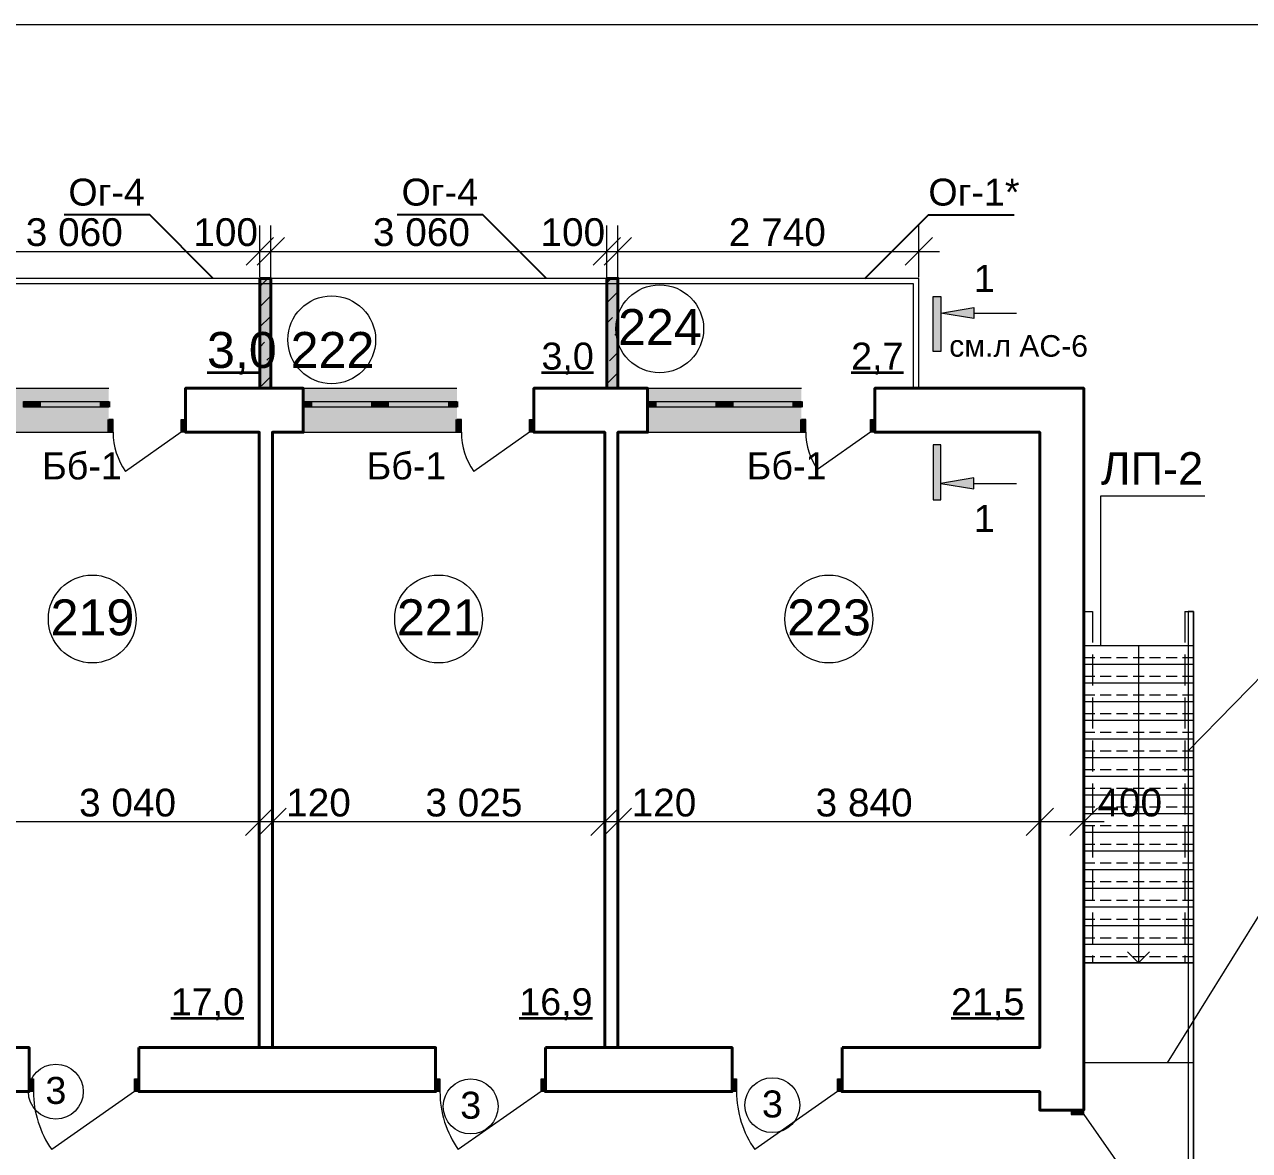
# Model space of a CAD drawing. Header units: millimetres. Extents: x 1372 to 666090, y 1285 to 31551.
# Drawn here: x 187981 to 199135, y 21280 to 31529 of the extents above; entities that cross this region are included whole.
import ezdxf

# ---------------------------------------------------------------- set-up
doc = ezdxf.new("R2010")
doc.units = ezdxf.units.MM
doc.layers.add('PDF _2D - Общий', color=7, linetype='Continuous', true_color=0x7e7e7e)
for name, color, linetype in [('PDF _2D-чертеж - Общий', 7, 'Continuous'), ('PDF _Аннотация - Общий', 7, 'Continuous'), ('PDF _Интерьер - Мебель', 7, 'Continuous'), ('PDF _Конструктив - Стены Несущие', 7, 'Continuous'), ('PDF _Маркер - Разрез', 7, 'Continuous'), ('PDF _план', 7, 'Continuous'), ('PDF _Размер - Общий', 7, 'Continuous'), ('PDF _Текст', 7, 'Continuous')]:
    doc.layers.add(name, color=color, linetype=linetype)
doc.styles.add('PDF Arial', font='arial.ttf')

msp = doc.modelspace()

# ---------------------------------------------------------------- hatches: boundary and pattern name
at = {"layer": 'PDF _Конструктив - Стены Несущие', "true_color": 0xffffff, "transparency": 33554559}
for points in [[(188748.3, 28217.1), (188748.3, 28097.1), (188748.3, 28047.1), (188748.3, 27817), (187348, 27817), (187348, 28047.1), (187348, 28097.1), (187348, 28217.1)], [(191919.1, 28217.1), (191919.1, 28097.1), (191919.1, 28047.1), (191919.1, 27817), (190518.8, 27817), (190518.8, 28047.1), (190518.8, 28097.1), (190518.8, 28217.1)], [(195054.9, 28217.1), (195054.9, 28097.1), (195054.9, 28047.1), (195054.9, 27817), (193654.5, 27817), (193654.5, 28047.1), (193654.5, 28097.1), (193654.5, 28217.1)]]:
    msp.add_hatch(color=7, dxfattribs=at).paths.add_polyline_path(points)

# ---------------------------------------------------------------- linework, layer by layer
at = {"layer": 'PDF _2D - Общий', "color": 7, "lineweight": 35}
for points in [[(189643.1, 28360), (189832.9, 28360), (189928.9, 28360), (190118.7, 28360)], [(192688.2, 28360), (192878, 28360), (192974, 28360), (193163.7, 28360)], [(195508, 28360), (195697.8, 28360), (195793.8, 28360), (195983.6, 28360)], [(189312.9, 22483.1), (189692.4, 22483.1), (189788.4, 22483.1), (189978.2, 22483.1)], [(192486.4, 22483.1), (192865.9, 22483.1), (192962, 22483.1), (193151.7, 22483.1)], [(196418.2, 22483.1), (196797.8, 22483.1), (196893.8, 22483.1), (197083.6, 22483.1)]]:
    msp.add_lwpolyline(points, dxfattribs=at)
at = {"layer": 'PDF _2D-чертеж - Общий', "lineweight": 20}
msp.add_lwpolyline([(170862.9, 31528.7), (170914, 31528.7), (210424.1, 31528.7), (210424.1, 3121.4), (170914, 3121.4), (170914, 3092.8)], dxfattribs=at)
at = {"layer": 'PDF _Аннотация - Общий', "lineweight": 20}
for points in [[(196125.2, 28217.1), (196125.2, 29217.4), (180741.7, 29217.4), (180741.7, 28217.1)], [(196075.2, 28217.1), (196075.2, 29167.4), (180791.7, 29167.4), (180791.7, 28217.1)], [(198545.8, 26184.5), (198625.8, 26184.5), (198625.8, 22986.6), (197625.5, 22986.6), (198625.8, 22986.6), (198625.8, 20035.9), (197625.5, 20035.9), (197625.5, 20076.9)], [(198625.8, 22986.6), (197625.5, 22986.6), (197625.5, 26184.5), (197705.6, 26184.5)], [(197625.5, 25877.4), (198625.8, 25877.4)], [(198125.7, 25877.4), (198125.7, 22986.6)], [(197625.5, 25707.3), (198625.8, 25707.3)], [(197625.5, 25537.3), (198625.8, 25537.3)], [(197625.5, 25367.2), (198625.8, 25367.2)], [(197625.5, 25197.2), (198625.8, 25197.2)], [(197625.5, 25027.2), (198625.8, 25027.2)], [(197625.5, 24857.1), (198625.8, 24857.1)], [(197625.5, 24687.1), (198625.8, 24687.1)], [(197625.5, 24517), (198625.8, 24517)], [(197625.5, 24347), (198625.8, 24347)], [(197625.5, 24176.9), (198625.8, 24176.9)], [(197625.5, 24006.9), (198625.8, 24006.9)], [(197625.5, 23836.8), (198625.8, 23836.8)], [(197625.5, 23666.8), (198625.8, 23666.8)], [(197625.5, 23496.8), (198625.8, 23496.8)], [(197625.5, 23326.7), (198625.8, 23326.7)], [(197625.5, 23156.7), (198625.8, 23156.7)], [(198225.7, 23086.7), (198125.7, 22986.6), (198025.7, 23086.7)]]:
    msp.add_lwpolyline(points, dxfattribs=at)
at = {"layer": 'PDF _Аннотация - Общий', "lineweight": 5}
for points in [[(197782.1, 25877.4), (197782.1, 27238.4), (198728.6, 27238.4)], [(197625.5, 25767.3), (197725.6, 25767.3)], [(197775.7, 25767.3), (197875.7, 25767.3)], [(197925.7, 25767.3), (198025.7, 25767.3)], [(198075.7, 25767.3), (198175.7, 25767.3)], [(198225.7, 25767.3), (198325.7, 25767.3)], [(198375.8, 25767.3), (198475.8, 25767.3)], [(198525.8, 25767.3), (198625.8, 25767.3)], [(197625.5, 25597.3), (197725.6, 25597.3)], [(197775.7, 25597.3), (197875.7, 25597.3)], [(197925.7, 25597.3), (198025.7, 25597.3)], [(198075.7, 25597.3), (198175.7, 25597.3)], [(198225.7, 25597.3), (198325.7, 25597.3)], [(198375.8, 25597.3), (198475.8, 25597.3)], [(198525.8, 25597.3), (198625.8, 25597.3)], [(197625.5, 25427.3), (197725.6, 25427.3)], [(197775.7, 25427.3), (197875.7, 25427.3)], [(197925.7, 25427.3), (198025.7, 25427.3)], [(198075.7, 25427.3), (198175.7, 25427.3)], [(198225.7, 25427.3), (198325.7, 25427.3)], [(198375.8, 25427.3), (198475.8, 25427.3)], [(198525.8, 25427.3), (198625.8, 25427.3)], [(197625.5, 25257.2), (197725.6, 25257.2)], [(197775.7, 25257.2), (197875.7, 25257.2)], [(197925.7, 25257.2), (198025.7, 25257.2)], [(198075.7, 25257.2), (198175.7, 25257.2)], [(198225.7, 25257.2), (198325.7, 25257.2)], [(198375.8, 25257.2), (198475.8, 25257.2)], [(198525.8, 25257.2), (198625.8, 25257.2)], [(197625.5, 25087.2), (197725.6, 25087.2)], [(197775.7, 25087.2), (197875.7, 25087.2)], [(197925.7, 25087.2), (198025.7, 25087.2)], [(198075.7, 25087.2), (198175.7, 25087.2)], [(198225.7, 25087.2), (198325.7, 25087.2)], [(198375.8, 25087.2), (198475.8, 25087.2)], [(198525.8, 25087.2), (198625.8, 25087.2)], [(197625.5, 24917.1), (197725.6, 24917.1)], [(197775.7, 24917.1), (197875.7, 24917.1)], [(197925.7, 24917.1), (198025.7, 24917.1)], [(198075.7, 24917.1), (198175.7, 24917.1)], [(198225.7, 24917.1), (198325.7, 24917.1)], [(198375.8, 24917.1), (198475.8, 24917.1)], [(198525.8, 24917.1), (198625.8, 24917.1)], [(197625.5, 24747.1), (197725.6, 24747.1)], [(197775.7, 24747.1), (197875.7, 24747.1)], [(197925.7, 24747.1), (198025.7, 24747.1)], [(198075.7, 24747.1), (198175.7, 24747.1)], [(198225.7, 24747.1), (198325.7, 24747.1)], [(198375.8, 24747.1), (198475.8, 24747.1)], [(198525.8, 24747.1), (198625.8, 24747.1)], [(197625.5, 24577), (197725.6, 24577)], [(197775.7, 24577), (197875.7, 24577)], [(197925.7, 24577), (198025.7, 24577)], [(198075.7, 24577), (198175.7, 24577)], [(198225.7, 24577), (198325.7, 24577)], [(198375.8, 24577), (198475.8, 24577)], [(198525.8, 24577), (198625.8, 24577)], [(197625.5, 24407), (197725.6, 24407)], [(197775.7, 24407), (197875.7, 24407)], [(197925.7, 24407), (198025.7, 24407)], [(198075.7, 24407), (198175.7, 24407)], [(198225.7, 24407), (198325.7, 24407)], [(198375.8, 24407), (198475.8, 24407)], [(198525.8, 24407), (198625.8, 24407)], [(197625.5, 24236.9), (197725.6, 24236.9)], [(197775.7, 24236.9), (197875.7, 24236.9)], [(197925.7, 24236.9), (198025.7, 24236.9)], [(198075.7, 24236.9), (198175.7, 24236.9)], [(198225.7, 24236.9), (198325.7, 24236.9)], [(198375.8, 24236.9), (198475.8, 24236.9)], [(198525.8, 24236.9), (198625.8, 24236.9)], [(197625.5, 24066.9), (197725.6, 24066.9)], [(197775.7, 24066.9), (197875.7, 24066.9)], [(197925.7, 24066.9), (198025.7, 24066.9)], [(198075.7, 24066.9), (198175.7, 24066.9)], [(198225.7, 24066.9), (198325.7, 24066.9)], [(198375.8, 24066.9), (198475.8, 24066.9)], [(198525.8, 24066.9), (198625.8, 24066.9)], [(197625.5, 23896.9), (197725.6, 23896.9)], [(197775.7, 23896.9), (197875.7, 23896.9)], [(197925.7, 23896.9), (198025.7, 23896.9)], [(198075.7, 23896.9), (198175.7, 23896.9)], [(198225.7, 23896.9), (198325.7, 23896.9)], [(198375.8, 23896.9), (198475.8, 23896.9)], [(198525.8, 23896.9), (198625.8, 23896.9)], [(197625.5, 23726.8), (197725.6, 23726.8)], [(197775.7, 23726.8), (197875.7, 23726.8)], [(197925.7, 23726.8), (198025.7, 23726.8)], [(198075.7, 23726.8), (198175.7, 23726.8)], [(198225.7, 23726.8), (198325.7, 23726.8)], [(198375.8, 23726.8), (198475.8, 23726.8)], [(198525.8, 23726.8), (198625.8, 23726.8)], [(197625.5, 23556.8), (197725.6, 23556.8)], [(197775.7, 23556.8), (197875.7, 23556.8)], [(197925.7, 23556.8), (198025.7, 23556.8)], [(198075.7, 23556.8), (198175.7, 23556.8)], [(198225.7, 23556.8), (198325.7, 23556.8)], [(198375.8, 23556.8), (198475.8, 23556.8)], [(198525.8, 23556.8), (198625.8, 23556.8)], [(197625.5, 23386.7), (197725.6, 23386.7)], [(197775.7, 23386.7), (197875.7, 23386.7)], [(197925.7, 23386.7), (198025.7, 23386.7)], [(198075.7, 23386.7), (198175.7, 23386.7)], [(198225.7, 23386.7), (198325.7, 23386.7)], [(198375.8, 23386.7), (198475.8, 23386.7)], [(198525.8, 23386.7), (198625.8, 23386.7)], [(197625.5, 23216.7), (197725.6, 23216.7)], [(197775.7, 23216.7), (197875.7, 23216.7)], [(197925.7, 23216.7), (198025.7, 23216.7)], [(198075.7, 23216.7), (198175.7, 23216.7)], [(198225.7, 23216.7), (198325.7, 23216.7)], [(198375.8, 23216.7), (198475.8, 23216.7)], [(198525.8, 23216.7), (198625.8, 23216.7)], [(197625.5, 23046.6), (197725.6, 23046.6)], [(197775.7, 23046.6), (197875.7, 23046.6)], [(197925.7, 23046.6), (198025.7, 23046.6)], [(198075.7, 23046.6), (198175.7, 23046.6)], [(198225.7, 23046.6), (198325.7, 23046.6)], [(198375.8, 23046.6), (198475.8, 23046.6)], [(198525.8, 23046.6), (198625.8, 23046.6)]]:
    msp.add_lwpolyline(points, dxfattribs=at)
at = {"layer": 'PDF _Аннотация - Общий', "lineweight": 20}
msp.add_lwpolyline([(198575.8, 26184.5), (198575.8, 20076.9), (197625.5, 20076.9), (197625.5, 20035.9), (198625.8, 20035.9), (198625.8, 26184.5)], close=True, dxfattribs=at)
at = {"layer": 'PDF _Аннотация - Общий', "lineweight": 15}
for points in [[(197705.6, 26184.5), (197705.6, 25902.2)], [(198545.8, 26184.5), (198545.8, 25902.2)], [(197705.6, 25793.2), (197705.6, 25510.9)], [(198545.8, 25793.2), (198545.8, 25510.9)], [(197705.6, 25401.9), (197705.6, 25119.6)], [(198545.8, 25401.9), (198545.8, 25119.6)], [(197705.6, 25010.5), (197705.6, 24728.3)], [(198545.8, 25010.5), (198545.8, 24728.3)], [(197705.6, 24619.2), (197705.6, 24336.9)], [(198545.8, 24619.2), (198545.8, 24336.9)], [(197705.6, 24227.9), (197705.6, 23945.6)], [(198545.8, 24227.9), (198545.8, 23945.6)], [(197705.6, 23836.6), (197705.6, 23554.3)], [(198545.8, 23836.6), (198545.8, 23554.3)], [(197705.6, 23445.3), (197705.6, 23163)], [(198545.8, 23445.3), (198545.8, 23163)], [(197705.6, 23053.9), (197705.6, 22986.6)], [(198545.8, 23053.9), (198545.8, 22986.6)]]:
    msp.add_lwpolyline(points, dxfattribs=at)
at = {"layer": 'PDF _Интерьер - Мебель', "lineweight": 20}
for centre, radius in [((193765.1, 28759), 399.8), ((190778.7, 28658.9), 399.7), ((188598.3, 26117.4), 399.7), ((191751.6, 26117.4), 399.7), ((195305, 26117.3), 399.8)]:
    msp.add_circle(centre, radius, dxfattribs=at)
at = {"layer": 'PDF _Интерьер - Мебель', "lineweight": 15}
for centre, radius in [((188266.6, 21815.5), 250.1), ((192043.8, 21680.5), 250.1), ((194790.9, 21692), 250)]:
    msp.add_circle(centre, radius, dxfattribs=at)
at = {"layer": 'PDF _Конструктив - Стены Несущие', "lineweight": 25}
for points in [[(189699.8, 29217.4), (189121.5, 29795.8), (188341.3, 29795.8)], [(192733.7, 29217.4), (192155.3, 29795.8), (191375.2, 29795.8)], [(195632.8, 29217.4), (196211.2, 29795.8), (196991.4, 29795.8)]]:
    msp.add_lwpolyline(points, dxfattribs=at)
at = {"layer": 'PDF _Конструктив - Стены Несущие', "lineweight": 5}
for points in [[(190123.7, 29143.8), (190197.2, 29217.4)], [(193284.5, 29178.4), (193323.4, 29217.4)], [(190123.7, 28959.9), (190223.7, 29060)], [(193284.5, 28994.6), (193384.5, 29094.6)], [(190123.7, 28776.1), (190216.8, 28869.2)], [(193284.5, 28810.7), (193336, 28862.1)], [(193357.2, 28699.5), (193384.5, 28726.8)], [(190123.7, 28592.2), (190167.3, 28635.8)], [(193284.5, 28626.8), (193286.5, 28628.7)], [(190188.5, 28473.1), (190223.7, 28508.3)], [(193307.7, 28466.1), (193384.5, 28542.9)], [(193284.5, 28259), (193384.5, 28359)], [(190139, 28239.7), (190223.7, 28324.4)]]:
    msp.add_lwpolyline(points, dxfattribs=at)
at = {"layer": 'PDF _Конструктив - Стены Несущие', "lineweight": 40}
for points in [[(190123.7, 29217.4), (190123.7, 28217.1), (190223.7, 28217.1), (190223.7, 29217.4)], [(193384.5, 22215.6), (193264.4, 22215.6), (193264.4, 27817), (192619.3, 27817), (192619.3, 27932.1), (192619.3, 28217.1), (193264.4, 28217.1), (193384.5, 28217.1), (193384.5, 29217.4), (193284.5, 29217.4), (193284.5, 28217.1), (193384.5, 28217.1), (193654.5, 28217.1), (193654.5, 28097.1), (193654.5, 28047.1), (193654.5, 27817), (193384.5, 27817)], [(190118.6, 22215.6), (190118.6, 27817), (189448.5, 27817), (189448.5, 27932.1), (189448.5, 28217.1), (190118.6, 28217.1), (190238.7, 28217.1), (190518.8, 28217.1), (190518.8, 28097.1), (190518.8, 28047.1), (190518.8, 27817), (190238.7, 27817), (190238.7, 22215.6)], [(195425, 22215.6), (197225.5, 22215.6), (197225.5, 27817), (195725.1, 27817), (195725.1, 27932.1), (195725.1, 28217.1), (197625.5, 28217.1), (197625.5, 21647.8), (197510.6, 21647.8), (197225.5, 21647.8), (197225.5, 21815.5), (195425, 21815.5), (195425, 21930.5)], [(186342.7, 22215.6), (186342.7, 21930.5), (186342.7, 21815.5), (188023.1, 21815.5), (188023.1, 21930.5), (188023.1, 22215.6)], [(189023.4, 22215.6), (189023.4, 21930.5), (189023.4, 21815.5), (191724.1, 21815.5), (191724.1, 21930.5), (191724.1, 22215.6)], [(192724.4, 22215.6), (192724.4, 21930.5), (192724.4, 21815.5), (194424.7, 21815.5), (194424.7, 21930.5), (194424.7, 22215.6)]]:
    msp.add_lwpolyline(points, close=True, dxfattribs=at)
at = {"layer": 'PDF _Конструктив - Стены Несущие', "lineweight": 20}
for points in [[(187348, 28217.1), (188748.3, 28217.1)], [(190518.8, 28217.1), (191919.1, 28217.1)], [(193654.5, 28217.1), (195054.9, 28217.1)], [(188123.1, 28097.1), (188673.3, 28097.1)], [(188673.3, 28047.1), (188123.1, 28047.1)], [(188748.3, 28047.1), (188673.3, 28047.1), (188673.3, 28097.1), (188748.3, 28097.1)], [(190518.8, 28097.1), (190593.7, 28097.1), (190593.7, 28047.1), (190518.8, 28047.1)], [(190593.7, 28097.1), (191143.9, 28097.1)], [(191143.9, 28047.1), (190593.7, 28047.1)], [(191293.9, 28097.1), (191844.1, 28097.1)], [(191844.1, 28047.1), (191293.9, 28047.1)], [(191919.1, 28047.1), (191844.1, 28047.1), (191844.1, 28097.1), (191919.1, 28097.1)], [(193654.5, 28097.1), (193729.6, 28097.1), (193729.6, 28047.1), (193654.5, 28047.1)], [(193729.6, 28097.1), (194279.8, 28097.1)], [(194279.8, 28047.1), (193729.6, 28047.1)], [(194429.8, 28097.1), (194979.9, 28097.1)], [(194979.9, 28047.1), (194429.8, 28047.1)], [(195054.9, 28047.1), (194979.9, 28047.1), (194979.9, 28097.1), (195054.9, 28097.1)], [(187348, 27817), (188748.3, 27817), (188788.3, 27817), (188788.3, 27932.1), (188748.3, 27932.1), (188748.3, 27817)], [(190518.8, 27817), (191919.1, 27817), (191959.1, 27817), (191959.1, 27932.1), (191919.1, 27932.1), (191919.1, 27817)], [(193654.5, 27817), (195054.9, 27817), (195094.9, 27817), (195094.9, 27932.1), (195054.9, 27932.1), (195054.9, 27817)], [(189408.5, 27817), (188900.4, 27461.3)], [(192579.3, 27817), (192071.2, 27461.3)], [(195685, 27817), (195201.6, 27478.5)], [(188983.4, 21815.5), (188229.5, 21287.7)], [(192684.4, 21815.5), (191930.5, 21287.7)], [(195385, 21815.5), (194631.2, 21287.7)], [(197625.5, 21607.8), (198160.3, 20844.1)]]:
    msp.add_lwpolyline(points, dxfattribs=at)
for points in [[(188048.1, 28047.1), (187973.1, 28047.1), (187973.1, 28097.1), (188048.1, 28097.1), (188123.1, 28097.1), (188123.1, 28047.1)], [(191219, 28047.1), (191143.9, 28047.1), (191143.9, 28097.1), (191219, 28097.1), (191293.9, 28097.1), (191293.9, 28047.1)], [(194354.7, 28047.1), (194279.8, 28047.1), (194279.8, 28097.1), (194354.7, 28097.1), (194429.8, 28097.1), (194429.8, 28047.1)], [(189448.5, 27817), (189408.5, 27817), (189408.5, 27932.1), (189448.5, 27932.1)], [(192619.3, 27817), (192579.3, 27817), (192579.3, 27932.1), (192619.3, 27932.1)], [(195725.1, 27817), (195685, 27817), (195685, 27932.1), (195725.1, 27932.1)], [(188023.1, 21930.5), (188063.1, 21930.5), (188063.1, 21815.5), (188023.1, 21815.5)], [(189023.4, 21815.5), (188983.4, 21815.5), (188983.4, 21930.5), (189023.4, 21930.5)], [(191724.1, 21930.5), (191764.1, 21930.5), (191764.1, 21815.5), (191724.1, 21815.5)], [(192724.4, 21815.5), (192684.4, 21815.5), (192684.4, 21930.5), (192724.4, 21930.5)], [(194424.7, 21930.5), (194464.7, 21930.5), (194464.7, 21815.5), (194424.7, 21815.5)], [(195425, 21815.5), (195385, 21815.5), (195385, 21930.5), (195425, 21930.5)], [(197510.6, 21647.8), (197510.6, 21607.8), (197625.5, 21607.8), (197625.5, 21647.8)]]:
    msp.add_lwpolyline(points, close=True, dxfattribs=at)
at = {"layer": 'PDF _Конструктив - Стены Несущие', "lineweight": 40}
for points in [[(188748.3, 28097.1), (188748.3, 28047.1)], [(190518.8, 28097.1), (190518.8, 28047.1)], [(191919.1, 28097.1), (191919.1, 28047.1)], [(193654.5, 28097.1), (193654.5, 28047.1)], [(195054.9, 28097.1), (195054.9, 28047.1)], [(188748.3, 27817), (188748.3, 27932.1)], [(189448.5, 27817), (189448.5, 27932.1)], [(191919.1, 27817), (191919.1, 27932.1)], [(192619.3, 27817), (192619.3, 27932.1)], [(195054.9, 27817), (195054.9, 27932.1)], [(195725.1, 27817), (195725.1, 27932.1)], [(188023.1, 21815.5), (188023.1, 21930.5)], [(189023.4, 21815.5), (189023.4, 21930.5)], [(191724.1, 21815.5), (191724.1, 21930.5)], [(192724.4, 21815.5), (192724.4, 21930.5)], [(194424.7, 21815.5), (194424.7, 21930.5)], [(195425, 21815.5), (195425, 21930.5)], [(197625.5, 21647.8), (197510.6, 21647.8)]]:
    msp.add_lwpolyline(points, dxfattribs=at)
at = {"layer": 'PDF _Конструктив - Стены Несущие', "color": 7, "lineweight": 0, "true_color": 0xffffff}
for centre, radius, start, end in [((189408.9, 27817.1), 620.6, 180.00934, 214.98571), ((192579.7, 27817.1), 620.6, 180.00934, 214.98571), ((195685.5, 27817.1), 590.6, 180.0064, 214.97991), ((188983.3, 21815.5), 920.2, 179.99976, 214.99782), ((192684.3, 21815.5), 920.2, 179.99976, 214.99782), ((195384.3, 21815.4), 919.5, 179.99607, 215.02147)]:
    msp.add_arc(centre, radius, start, end, dxfattribs=at)
at = {"layer": 'PDF _Конструктив - Стены Несущие', "color": 7, "lineweight": 0, "true_color": 0xffffff, "transparency": 33554559}
for points in [[(190123.7, 29217.4), (190223.7, 29217.4), (190123.7, 28217.1), (190223.7, 28217.1)], [(193284.5, 29217.4), (193384.5, 29217.4), (193284.5, 28217.1), (193384.5, 28217.1)], [(188048.1, 28047.1), (187973.1, 28047.1), (188048.1, 28097.1), (187973.1, 28097.1)], [(188048.1, 28097.1), (188123.1, 28097.1), (188048.1, 28047.1), (188123.1, 28047.1)], [(188123.1, 28097.1), (188673.3, 28097.1), (188123.1, 28047.1), (188673.3, 28047.1)], [(188748.3, 28047.1), (188673.3, 28047.1), (188748.3, 28097.1), (188673.3, 28097.1)], [(190518.8, 28097.1), (190593.7, 28097.1), (190518.8, 28047.1), (190593.7, 28047.1)], [(190593.7, 28097.1), (191143.9, 28097.1), (190593.7, 28047.1), (191143.9, 28047.1)], [(191219, 28047.1), (191143.9, 28047.1), (191219, 28097.1), (191143.9, 28097.1)], [(191219, 28097.1), (191293.9, 28097.1), (191219, 28047.1), (191293.9, 28047.1)], [(191293.9, 28097.1), (191844.1, 28097.1), (191293.9, 28047.1), (191844.1, 28047.1)], [(191919.1, 28047.1), (191844.1, 28047.1), (191919.1, 28097.1), (191844.1, 28097.1)], [(193654.5, 28097.1), (193729.6, 28097.1), (193654.5, 28047.1), (193729.6, 28047.1)], [(193729.6, 28097.1), (194279.8, 28097.1), (193729.6, 28047.1), (194279.8, 28047.1)], [(194354.7, 28047.1), (194279.8, 28047.1), (194354.7, 28097.1), (194279.8, 28097.1)], [(194354.7, 28097.1), (194429.8, 28097.1), (194354.7, 28047.1), (194429.8, 28047.1)], [(194429.8, 28097.1), (194979.9, 28097.1), (194429.8, 28047.1), (194979.9, 28047.1)], [(195054.9, 28047.1), (194979.9, 28047.1), (195054.9, 28097.1), (194979.9, 28097.1)], [(188748.3, 27932.1), (188788.3, 27932.1), (188748.3, 27817), (188788.3, 27817)], [(189448.5, 27817), (189408.5, 27817), (189448.5, 27932.1), (189408.5, 27932.1)], [(191919.1, 27932.1), (191959.1, 27932.1), (191919.1, 27817), (191959.1, 27817)], [(192619.3, 27817), (192579.3, 27817), (192619.3, 27932.1), (192579.3, 27932.1)], [(195054.9, 27932.1), (195094.9, 27932.1), (195054.9, 27817), (195094.9, 27817)], [(195725.1, 27817), (195685, 27817), (195725.1, 27932.1), (195685, 27932.1)], [(188023.1, 21930.5), (188063.1, 21930.5), (188023.1, 21815.5), (188063.1, 21815.5)], [(189023.4, 21815.5), (188983.4, 21815.5), (189023.4, 21930.5), (188983.4, 21930.5)], [(191724.1, 21930.5), (191764.1, 21930.5), (191724.1, 21815.5), (191764.1, 21815.5)], [(192724.4, 21815.5), (192684.3, 21815.5), (192724.4, 21930.5), (192684.3, 21930.5)], [(194424.7, 21930.5), (194464.7, 21930.5), (194424.7, 21815.5), (194464.7, 21815.5)], [(195425, 21815.5), (195385, 21815.5), (195425, 21930.5), (195385, 21930.5)], [(197510.6, 21647.8), (197625.5, 21647.8), (197510.6, 21607.8), (197625.5, 21607.8)]]:
    msp.add_solid(points, dxfattribs=at)
at = {"layer": 'PDF _Маркер - Разрез', "lineweight": 0}
for points in [[(196324.4, 29051.5), (196324.4, 28551.4), (196254.4, 28551.4), (196254.4, 29051.5)], [(196624.6, 28951.5), (196624.6, 28851.5), (196324.4, 28901.5)], [(196324.4, 27202.2), (196324.4, 27702.4), (196254.4, 27702.4), (196254.4, 27202.2)], [(196624.6, 27302.3), (196624.6, 27402.3), (196324.4, 27352.3)]]:
    msp.add_lwpolyline(points, close=True, dxfattribs=at)
for points in [[(196624.6, 28901.5), (197014.3, 28901.5)], [(196624.6, 27352.3), (197014.3, 27352.3)]]:
    msp.add_lwpolyline(points, dxfattribs=at)
at = {"layer": 'PDF _Маркер - Разрез', "lineweight": 0, "transparency": 33554559}
for points in [[(196324.4, 29051.5), (196324.4, 28551.4), (196254.4, 29051.5), (196254.4, 28551.4)], [(196624.6, 28951.5), (196624.6, 28851.5), (196324.4, 28901.5)], [(196324.4, 27202.2), (196254.4, 27202.2), (196324.4, 27702.4), (196254.4, 27702.4)], [(196624.6, 27302.3), (196324.4, 27352.3), (196624.6, 27402.3)]]:
    msp.add_solid(points, dxfattribs=at)
at = {"layer": 'PDF _план', "lineweight": 5}
for points in [[(200148.3, 25768.1), (199407.5, 25768.1), (198575.8, 24917.1)], [(200643.4, 23497.9), (199268.4, 23497.9), (198385, 22077.4)], [(197625.5, 20076.9), (198625.8, 20076.9), (198625.8, 22077.4), (197625.5, 22077.4)]]:
    msp.add_lwpolyline(points, dxfattribs=at)
at = {"layer": 'PDF _Размер - Общий', "lineweight": 20}
for points in [[(190123.7, 29229.3), (190123.7, 29698.1)], [(190223.7, 29229.3), (190223.7, 29698.1)], [(193284.5, 29229.3), (193284.5, 29698.1)], [(193384.5, 29229.3), (193384.5, 29698.1)], [(196125.2, 29229.3), (196125.2, 29698.1)], [(189998.6, 29338.7), (190248.7, 29588.7)], [(190348.7, 29588.7), (190098.6, 29338.7)], [(193159.4, 29338.7), (193409.5, 29588.7)], [(193509.5, 29588.7), (193259.5, 29338.7)], [(196000.1, 29338.7), (196250.3, 29588.7)], [(180554.1, 29463.7), (180741.7, 29463.7), (183802.5, 29463.7), (183902.5, 29463.7), (186962.9, 29463.7), (187062.9, 29463.7), (190123.7, 29463.7), (190223.7, 29463.7), (193284.5, 29463.7), (193384.5, 29463.7), (196125.2, 29463.7), (196312.7, 29463.7)], [(190118.6, 24505.6), (190118.6, 24036.7)], [(190238.7, 24505.6), (190238.7, 24036.7)], [(193264.4, 24505.6), (193264.4, 24036.7)], [(193384.5, 24505.6), (193384.5, 24036.7)], [(197225.5, 24505.6), (197225.5, 24036.7)], [(197625.5, 24505.6), (197625.5, 24036.7)], [(189993.6, 24146.1), (190243.7, 24396.2)], [(190363.7, 24396.2), (190113.7, 24146.1)], [(193139.4, 24146.1), (193389.5, 24396.2)], [(193509.5, 24396.2), (193259.5, 24146.1)], [(197100.4, 24146.1), (197350.5, 24396.2)], [(197500.6, 24146.1), (197750.6, 24396.2)], [(197813.1, 24271.1), (197625.5, 24271.1), (197225.5, 24271.1), (193384.5, 24271.1), (193264.4, 24271.1), (190238.7, 24271.1), (190118.6, 24271.1), (187077.8, 24271.1), (186957.8, 24271.1), (183907, 24271.1), (183787, 24271.1), (180736.2, 24271.1), (180616.2, 24271.1), (177935.5, 24271.1), (177815.5, 24271.1), (174814.7, 24271.1), (174694.7, 24271.1), (172089, 24271.1), (171969, 24271.1), (170862.9, 24271.1)]]:
    msp.add_lwpolyline(points, dxfattribs=at)

# ---------------------------------------------------------------- texts
at = {"layer": 'PDF _Текст', "attachment_point": 7, "style": 'PDF Arial'}
for s, insert, char_height in [('Ог-4', (188380.7, 29877.1), 245.49), ('Ог-4', (191414.5, 29877.1), 245.49), ('Ог-1*', (196211.2, 29877.1), 245.49), ('3 060', (187993.1, 29509.1), 252.71), ('100', (189518.5, 29509.1), 252.71), ('3 060', (191153.9, 29509.1), 252.71), ('100', (192679.3, 29509.1), 252.71), ('2 740', (194394.7, 29509.1), 252.71), ('1', (196624.5, 29094.4), 245.5), ('224', (193386, 28611.6), 326.99), ('3,0 222', (189643.1, 28342.1), 326.99), ('см.л АС-6', (196401.2, 28502.2), 196.39), ('3,0', (192688.2, 28342.1), 245.49), ('2,7', (195508, 28342.1), 245.49), ('Бб-1', (188141.4, 27384.7), 245.49), ('Бб-1', (191095.8, 27384.7), 245.49), ('Бб-1', (194557.1, 27384.7), 245.49), ('ЛП-2', (197782.1, 27338), 294.59), ('1', (196624.5, 26909.3), 245.5), ('219', (188219.1, 25963.9), 326.99), ('221', (191372.4, 25969.8), 326.99), ('223', (194925.9, 25963.9), 326.99), ('3 040', (188478.2, 24316.5), 252.71), ('120', (190363.7, 24316.5), 252.71), ('3 025', (191631.6, 24316.5), 252.71), ('120', (193509.5, 24316.5), 252.71), ('3 840', (195185, 24316.5), 252.71), ('400', (197750.6, 24316.5), 252.71), ('17,0', (189312.9, 22465.2), 245.49), ('16,9', (192486.4, 22465.2), 245.49), ('21,5', (196418.2, 22465.2), 245.49), ('3', (188171.8, 21700.3), 245.5), ('3', (191949, 21565.3), 245.5), ('3', (194696, 21576.8), 245.5)]:
    msp.add_mtext(s, dxfattribs=dict(at, insert=insert, char_height=char_height))

doc.saveas('drawing.dxf')
